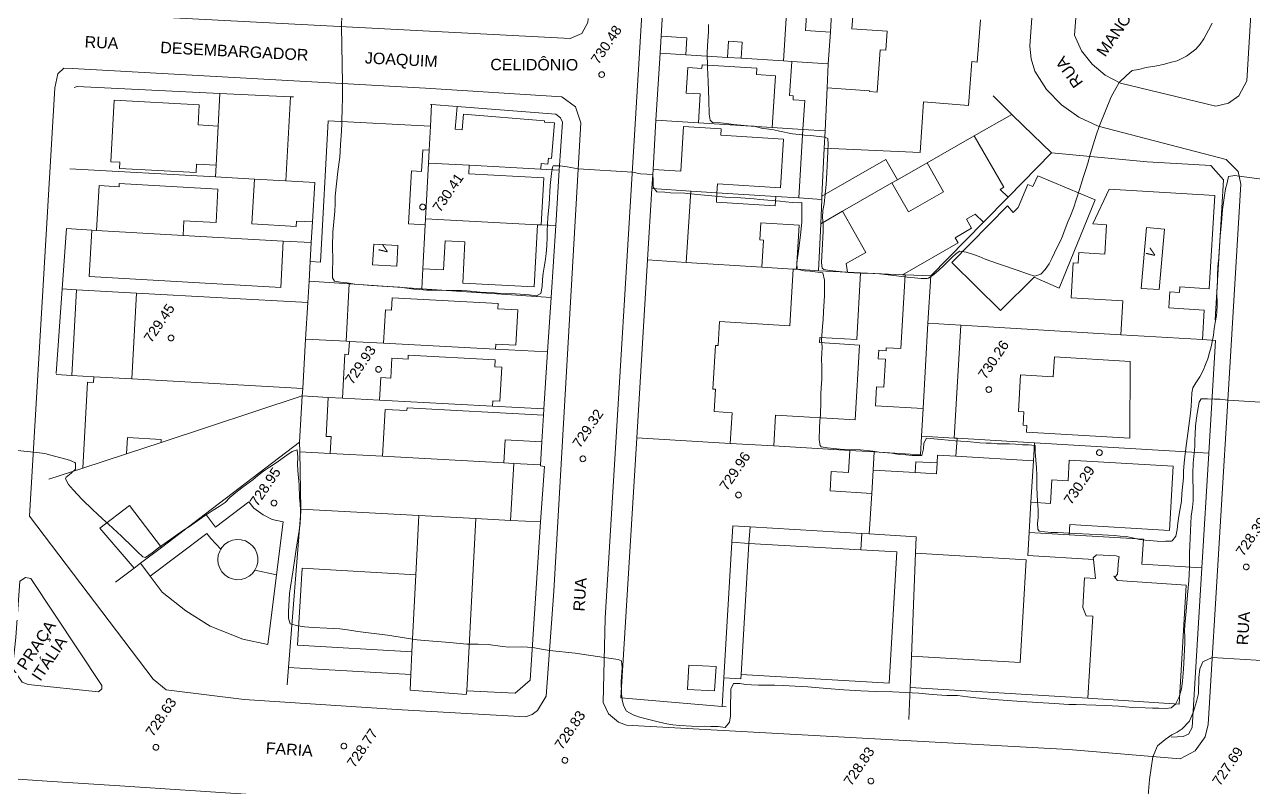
# Model space of a CAD drawing. Header units: metres. Extents: x 325024 to 7190115, y 7391967 to 10157759.
# Drawn here: x 326692.8 to 326907.7, y 7392757.2 to 7392890.6 of the extents above; entities that cross this region are included whole.
import ezdxf
from ezdxf.enums import TextEntityAlignment as Align

# ---------------------------------------------------------------- set-up
doc = ezdxf.new("R2010")
doc.units = ezdxf.units.M
doc.layers.get('0').update_dxf_attribs({"lineweight": 18})
for name, color, linetype, lineweight in [('100_SIST_VIARIO_MEIO_FIO', 1, 'Continuous', 18), ('106_PRACAS_PARQUES_TOP', 7, 'Continuous', 18), ('108_SEP_FIS_CANT_CENT_ILHA', 7, 'Continuous', 18), ('144_P_DUPLA_ASF_TOP', 7, 'Continuous', 18), ('160_P_SIMP_ASF_TOP', 7, 'Continuous', 18), ('206_MURO_E_MURO_ARRIMO', 7, 'Continuous', 18), ('214_PROJ_BEIRAL_EDIF', 10, 'Continuous', 18), ('600_CURVA_MESTRA', 14, 'Continuous', 18), ('604_CURVA_INTERM', 7, 'Continuous', 18), ('606_PTO_COTADO', 7, 'Continuous', 18), ('608_PTO_COTADO_INTERVIA', 1, 'Continuous', 18)]:
    doc.layers.add(name, color=color, linetype=linetype, lineweight=lineweight)
doc.styles.add('Style-Arial', font='arial.ttf', dxfattribs={"height": 1.75})

# ---------------------------------------------------------------- blocks, each defined once
blk = doc.blocks.new('SP09')
at = {"color": 0, "linetype": 'Continuous'}
blk.add_lwpolyline([(-0.03, -0.51), (-0.14, -0.49), (-0.24, -0.46), (-0.31, -0.42), (-0.35, -0.39), (-0.42, -0.31), (-0.47, -0.24), (-0.51, -0.15), (-0.52, -0.09), (-0.52, 0.03), (-0.51, 0.11), (-0.48, 0.2), (-0.44, 0.27), (-0.4, 0.33), (-0.32, 0.39), (-0.23, 0.44), (-0.15, 0.48), (-0.1, 0.48), (-0.03, 0.48), (0.08, 0.48), (0.19, 0.44), (0.27, 0.4), (0.35, 0.32), (0.41, 0.23), (0.46, 0.11), (0.48, 0.03), (0.48, -0.03), (0.47, -0.08), (0.44, -0.21), (0.38, -0.3), (0.31, -0.38), (0.23, -0.44), (0.1, -0.49), (0.02, -0.51)], close=True, dxfattribs=at)
blk = doc.blocks.new('SP10')
at = {"color": 0, "linetype": 'Continuous'}
blk.add_lwpolyline([(-0.03, -0.51), (-0.14, -0.49), (-0.24, -0.46), (-0.31, -0.42), (-0.35, -0.39), (-0.42, -0.31), (-0.47, -0.24), (-0.51, -0.15), (-0.52, -0.09), (-0.52, 0.03), (-0.51, 0.11), (-0.48, 0.2), (-0.44, 0.27), (-0.4, 0.33), (-0.32, 0.39), (-0.23, 0.44), (-0.15, 0.48), (-0.1, 0.48), (-0.03, 0.48), (0.08, 0.48), (0.19, 0.44), (0.27, 0.4), (0.35, 0.32), (0.41, 0.23), (0.46, 0.11), (0.48, 0.03), (0.48, -0.03), (0.47, -0.08), (0.44, -0.21), (0.38, -0.3), (0.31, -0.38), (0.23, -0.44), (0.1, -0.49), (0.02, -0.51)], close=True, dxfattribs=at)

msp = doc.modelspace()

# ---------------------------------------------------------------- linework, layer by layer
at = {"layer": '100_SIST_VIARIO_MEIO_FIO', "flags": 128}
for points in [[(326791.372, 7392891.674), (326791.315, 7392890.949), (326790.249, 7392889.064), (326788.237, 7392888.169), (326704.25, 7392892.519), (326702.093, 7392893.095), (326699.941, 7392895.127), (326699.242, 7392897.248), (326702.383, 7392946.527), (326708.719, 7393045.359), (326710.382, 7393047.814), (326712.32, 7393048.928), (326714.535, 7393049.226), (326760.22, 7393046.21)], [(326871.567, 7392928.905), (326868.605, 7392886.845), (326868.824, 7392884.61), (326869.486, 7392882.464), (326871.511, 7392879.269), (326874.106, 7392876.571), (326877.158, 7392874.402), (326880.558, 7392872.839), (326883.451, 7392872.062), (326902.946, 7392866.988), (326905.017, 7392864.886), (326905.514, 7392862.713), (326903.606, 7392831.634), (326899.776, 7392768.237), (326899.247, 7392766.061), (326897.504, 7392763.65), (326894.895, 7392762.219), (326875.33, 7392763.858), (326798.042, 7392768.13), (326796.641, 7392768.652), (326794.939, 7392770.099), (326793.97, 7392772.111), (326794.358, 7392786.825), (326800.591, 7392889.488), (326808.232, 7393014.437)], [(326895.718, 7392956.543), (326891.029, 7392956.707), (326888.835, 7392956.231), (326886.773, 7392955.338), (326884.368, 7392953.561), (326882.502, 7392951.228), (326881.303, 7392948.496), (326880.87, 7392945.981), (326879.094, 7392923.896), (326876.415, 7392888.753), (326877.65, 7392886.027), (326879.464, 7392883.646), (326881.764, 7392881.73), (326884.435, 7392880.377), (326901.143, 7392876.318), (326903.313, 7392876.835), (326905.123, 7392878.146), (326906.51, 7392880.766), (326908.646, 7392915.547), (326910.215, 7392946.949)]]:
    msp.add_lwpolyline(points, dxfattribs=at)
for points in [[(326762.908, 7392879.497), (326786.752, 7392877.97), (326789.135, 7392876.226), (326790.087, 7392873.43), (326785.345, 7392791.556), (326783.994, 7392773.2), (326782.47, 7392770.667), (326781.563, 7392769.974), (326780.386, 7392769.596), (326758.857, 7392770.796), (326731.2, 7392772.595), (326717.583, 7392774.308), (326715.28, 7392776.182), (326693.682, 7392804.669), (326698.077, 7392879.519), (326698.626, 7392881.964), (326699.699, 7392882.957), (326701.161, 7392882.911)], [(326691.257, 7392783.431), (326691.958, 7392793.288), (326692.996, 7392793.963), (326693.895, 7392793.754), (326706.337, 7392775.041), (326706.312, 7392774.5), (326705.75, 7392773.928), (326693.431, 7392775.226), (326692.374, 7392775.653), (326690.876, 7392777.873), (326690.764, 7392778.6)]]:
    msp.add_lwpolyline(points, close=True, dxfattribs=at)
at = {"layer": '108_SEP_FIS_CANT_CENT_ILHA', "flags": 128}
msp.add_lwpolyline([(326687.937, 7392750.968), (326721.965, 7392748.879), (326748.588, 7392747.09), (326761.899, 7392746.158), (326767.814, 7392745.738), (326771.511, 7392745.472), (326774.408, 7392745.916), (326776.259, 7392747.631), (326777.592, 7392750.181), (326778.296, 7392752.1), (326778.239, 7392752.991), (326732.379, 7392755.997), (326709.45, 7392757.506), (326697.617, 7392758.306), (326692.44, 7392758.657), (326689.482, 7392758.857), (326688.014, 7392758.818), (326686.485, 7392757.337), (326685.597, 7392754.511), (326685.153, 7392753.098), (326685.581, 7392751.751), (326687.574, 7392751.013)], close=True, dxfattribs=at)
at = {"layer": '206_MURO_E_MURO_ARRIMO'}
for p, q in [((326803.921, 7392885.599), (326804.099, 7392888.543)), ((326803.214, 7392873.866), (326803.921, 7392885.599)), ((326701.986, 7392879.773), (326701.483, 7392879.585)), ((326726.965, 7392878.573), (326701.986, 7392879.773)), ((326739.815, 7392877.956), (326739.286, 7392877.981)), ((326862.163, 7392878.117), (326865.43, 7392874.902)), ((326763.973, 7392876.601), (326763.807, 7392876.613)), ((326785.732, 7392874.956), (326768.433, 7392876.264)), ((326786.517, 7392874.286), (326785.732, 7392874.956)), ((326786.309, 7392865.153), (326786.846, 7392873.533)), ((326786.846, 7392873.533), (326786.517, 7392874.286)), ((326802.696, 7392865.267), (326803.214, 7392873.866)), ((326865.43, 7392874.902), (326867.414, 7392872.948)), ((326867.414, 7392872.948), (326872.396, 7392868.163)), ((326872.396, 7392868.163), (326889.109, 7392866.629)), ((326785.686, 7392855.445), (326786.309, 7392865.153)), ((326889.109, 7392866.629), (326900.244, 7392865.958)), ((326900.244, 7392865.958), (326902.449, 7392863.466)), ((326902.449, 7392863.466), (326900.973, 7392838.983)), ((326801.743, 7392849.45), (326802.494, 7392861.921)), ((326700.111, 7392854.942), (326699.37, 7392844.396)), ((326784.881, 7392842.878), (326785.686, 7392855.445)), ((326799.869, 7392818.357), (326801.743, 7392849.45)), ((326699.37, 7392844.396), (326698.331, 7392829.598)), ((326784.271, 7392833.364), (326784.881, 7392842.878)), ((326901.083, 7392835.394), (326899.876, 7392815.652)), ((326783.633, 7392823.41), (326784.271, 7392833.364)), ((326783.564, 7392822.333), (326783.633, 7392823.41)), ((326783.007, 7392813.645), (326783.266, 7392817.683)), ((326797.076, 7392772.901), (326799.869, 7392818.357)), ((326899.876, 7392815.652), (326898.654, 7392795.65)), ((326898.654, 7392795.65), (326896.949, 7392767.748)), ((326814.784, 7392771.378), (326797.076, 7392772.901)), ((326815.463, 7392771.32), (326814.784, 7392771.378)), ((326895.378, 7392766.169), (326893.325, 7392766.044)), ((326896.345, 7392766.526), (326895.378, 7392766.169)), ((326896.949, 7392767.748), (326896.345, 7392766.526))]:
    msp.add_line(p, q, dxfattribs=at)
at = {"layer": '206_MURO_E_MURO_ARRIMO', "flags": 128}
for points in [[(326833.706, 7392889.266), (326833.34, 7392883.744)], [(326803.921, 7392885.599), (326808.443, 7392885.314)], [(326815.724, 7392884.855), (326818.13, 7392884.703)], [(326825.538, 7392884.236), (326826.944, 7392884.147)], [(326810.637, 7392873.398), (326803.214, 7392873.866)], [(326858.88, 7392871.153), (326865.43, 7392874.902)], [(326828.915, 7392872.245), (326823.53, 7392872.585)], [(326872.396, 7392868.163), (326864.79, 7392860.427)], [(326726.183, 7392863.976), (326700.693, 7392865.405)], [(326783.077, 7392865.326), (326786.309, 7392865.153)], [(326845.437, 7392863.457), (326850.627, 7392866.428)], [(326813.885, 7392861.202), (326824.158, 7392860.554)], [(326700.111, 7392854.942), (326704.553, 7392854.63)], [(326742.946, 7392852.477), (326743.161, 7392856.096)], [(326785.686, 7392855.445), (326783.168, 7392855.58)], [(326860.505, 7392856.069), (326851.255, 7392846.66)], [(326738.044, 7392852.752), (326742.946, 7392852.477)], [(326742.946, 7392852.477), (326742.75, 7392849.156)], [(326808.502, 7392849.024), (326801.743, 7392849.45)], [(326827.184, 7392847.848), (326821.731, 7392848.191)], [(326846.309, 7392846.852), (326846.8, 7392846.833)], [(326701.882, 7392844.255), (326699.37, 7392844.396)], [(326742.325, 7392841.987), (326712.383, 7392843.666)], [(326784.881, 7392842.878), (326762.248, 7392844.4)], [(326856.51, 7392838.046), (326884.479, 7392836.382)], [(326755.59, 7392834.901), (326749.595, 7392835.222)], [(326898.776, 7392835.532), (326901.083, 7392835.394)], [(326784.271, 7392833.364), (326775.149, 7392833.852)], [(326698.318, 7392829.415), (326701.041, 7392829.262)], [(326754.875, 7392824.951), (326748.397, 7392825.298)], [(326783.633, 7392823.41), (326774.653, 7392823.891)], [(326724.446, 7392805.072), (326740.878, 7392817.583)], [(326799.869, 7392818.357), (326816.214, 7392817.385)], [(326849.65, 7392818.639), (326849.457, 7392815.408), (326841.365, 7392815.889)], [(326855.86, 7392818.27), (326855.335, 7392818.301)], [(326710.634, 7392815.546), (326716.666, 7392817.515)], [(326741.104, 7392805.9), (326740.911, 7392815.902)], [(326746.27, 7392815.614), (326755.415, 7392815.124)], [(326823.813, 7392816.933), (326837.112, 7392816.142)], [(326869.397, 7392817.465), (326899.876, 7392815.652)], [(326776.611, 7392813.988), (326778.361, 7392813.894)], [(326697.038, 7392811.109), (326702.992, 7392813.052)], [(326819.658, 7392802.799), (326816.663, 7392802.977), (326816.492, 7392800.09)], [(326840.513, 7392801.558), (326839.207, 7392801.636)], [(326898.654, 7392795.65), (326888.18, 7392796.274), (326888.44, 7392800.645), (326875.459, 7392801.417)], [(326708.728, 7392793.103), (326711.993, 7392795.589)], [(326738.966, 7392778.235), (326738.725, 7392775.178)], [(326815.083, 7392776.418), (326814.784, 7392771.378)], [(326847.669, 7392774.698), (326847.453, 7392769.101)]]:
    msp.add_lwpolyline(points, dxfattribs=at)
at = {"layer": '214_PROJ_BEIRAL_EDIF', "flags": 128}
for points in [[(326815.724, 7392884.855), (326808.443, 7392885.314), (326808.628, 7392888.258), (326804.099, 7392888.543), (326804.522, 7392895.578), (326808.183, 7392895.335), (326812.764, 7392895.032), (326812.665, 7392893.456), (326826.067, 7392892.61), (326825.538, 7392884.236), (326818.13, 7392884.703), (326818.309, 7392887.541), (326815.904, 7392887.693)], [(326829.666, 7392893.912), (326833.994, 7392893.626), (326833.706, 7392889.266), (326829.377, 7392889.553)], [(326810.637, 7392873.398), (326823.53, 7392872.585), (326824.102, 7392881.659), (326820.769, 7392881.87), (326820.838, 7392882.97), (326811.283, 7392883.572), (326811.241, 7392882.909), (326808.781, 7392883.064), (326808.501, 7392878.626), (326810.957, 7392878.471)], [(326826.944, 7392884.147), (326833.34, 7392883.744), (326833.141, 7392879.548), (326832.782, 7392872.001), (326828.915, 7392872.245), (326829.231, 7392877.303), (326827.184, 7392877.432), (326827.23, 7392878.162), (326826.569, 7392878.203)], [(326726.183, 7392863.976), (326726.291, 7392865.999), (326726.659, 7392872.852), (326726.965, 7392878.573), (326739.286, 7392877.981), (326738.498, 7392863.286), (326733.009, 7392863.593)], [(326726.659, 7392872.852), (326726.291, 7392865.999), (326722.896, 7392866.181), (326722.817, 7392864.715), (326709.43, 7392865.433), (326709.489, 7392866.534), (326707.88, 7392866.621), (326708.455, 7392877.366), (326723.325, 7392876.57), (326723.136, 7392873.041)], [(326763.547, 7392868.642), (326763.77, 7392872.816), (326763.973, 7392876.601), (326768.433, 7392876.264), (326768.105, 7392872.294), (326769.344, 7392872.192), (326769.571, 7392874.942), (326783.718, 7392873.775), (326783.7, 7392873.563), (326785.481, 7392873.416), (326784.966, 7392867.174), (326784.411, 7392867.22), (326784.328, 7392866.209), (326783.158, 7392866.305), (326783.077, 7392865.326), (326770.568, 7392865.997), (326763.425, 7392866.38)], [(326762.248, 7392844.4), (326749.568, 7392845.253), (326742.546, 7392845.725), (326742.75, 7392849.156), (326744.562, 7392849.059), (326745.887, 7392873.775), (326763.77, 7392872.816), (326763.547, 7392868.642), (326762.431, 7392868.702), (326762.23, 7392864.941), (326760.46, 7392865.036), (326759.962, 7392855.759), (326762.848, 7392855.604), (326762.436, 7392847.924)], [(326813.885, 7392861.202), (326809.289, 7392861.492), (326802.494, 7392861.921), (326802.696, 7392865.267), (326807.534, 7392864.962), (326808.026, 7392872.772), (326814.615, 7392872.356), (326814.547, 7392871.282), (326825.535, 7392870.589), (326824.996, 7392862.047), (326813.982, 7392862.742)], [(326828.168, 7392860.301), (326832.216, 7392860.046), (326832.243, 7392860.618), (326832.64, 7392868.997), (326832.782, 7392872.001), (326828.915, 7392872.245)], [(326844.47, 7392862.904), (326835.815, 7392857.949), (326839.919, 7392850.779), (326836.485, 7392848.813), (326836.677, 7392847.322), (326839.008, 7392847.208), (326846.309, 7392846.852), (326856.034, 7392852.419), (326855.513, 7392853.329), (326858.392, 7392854.978), (326857.488, 7392856.557), (326859.029, 7392857.439), (326860.505, 7392856.069), (326864.79, 7392860.427), (326863.379, 7392861.771), (326864.035, 7392862.147), (326858.88, 7392871.153), (326850.627, 7392866.428), (326853.514, 7392861.385), (326847.357, 7392857.86)], [(326835.815, 7392857.949), (326844.47, 7392862.904), (326845.437, 7392863.457), (326843.405, 7392867.007), (326832.243, 7392860.618), (326832.216, 7392860.046), (326832.014, 7392855.774)], [(326782.501, 7392855.616), (326783.168, 7392855.58), (326783.607, 7392863.776), (326770.487, 7392864.479), (326770.568, 7392865.997), (326763.425, 7392866.38), (326762.905, 7392856.666)], [(326720.536, 7392853.734), (326705.398, 7392854.582), (326705.838, 7392862.438), (326709.336, 7392862.242), (326709.367, 7392862.791), (326726.608, 7392861.825), (326726.28, 7392855.971), (326720.679, 7392856.285)], [(326743.161, 7392856.096), (326743.57, 7392863.001), (326738.498, 7392863.286), (326733.009, 7392863.593), (326732.568, 7392855.738), (326740.313, 7392855.304), (326740.366, 7392856.253)], [(326854.936, 7392849.019), (326864.7, 7392858.914), (326865.651, 7392857.748), (326866.562, 7392858.597), (326868.237, 7392862.634), (326869.129, 7392862.288), (326869.975, 7392864.141), (326879.996, 7392859.954), (326873.736, 7392844.523), (326869.331, 7392846.454), (326863.45, 7392840.609)], [(326827.779, 7392847.811), (326828.265, 7392855.512), (326821.548, 7392855.936), (326821.361, 7392852.979), (326822.031, 7392852.936), (326821.731, 7392848.191), (326808.502, 7392849.024), (326809.289, 7392861.492), (326813.885, 7392861.202), (326813.781, 7392859.55), (326824.054, 7392858.902), (326824.158, 7392860.554), (326828.168, 7392860.301), (326832.216, 7392860.046), (326832.014, 7392855.774), (326831.626, 7392847.568)], [(326898.776, 7392835.532), (326884.479, 7392836.382), (326884.833, 7392842.32), (326875.805, 7392842.857), (326876.166, 7392848.925), (326877.055, 7392848.872), (326877.166, 7392850.743), (326881.697, 7392850.473), (326882.002, 7392855.603), (326879.595, 7392855.746), (326882.443, 7392861.826), (326900.938, 7392860.726), (326899.968, 7392844.417), (326894.831, 7392844.723), (326894.774, 7392843.757), (326893.09, 7392843.857), (326892.924, 7392841.068), (326899.084, 7392840.701)], [(326782.501, 7392855.616), (326762.905, 7392856.666), (326762.848, 7392855.604), (326762.436, 7392847.924), (326766.071, 7392847.729), (326766.343, 7392852.812), (326769.8, 7392852.626), (326769.413, 7392845.408), (326781.917, 7392844.738)], [(326704.553, 7392854.63), (326705.398, 7392854.582), (326720.536, 7392853.734), (326738.044, 7392852.752), (326737.59, 7392844.661), (326704.1, 7392846.539)], [(326888.997, 7392855.127), (326892.113, 7392854.859), (326891.19, 7392844.265), (326888.051, 7392844.459)], [(326753.866, 7392852.226), (326753.672, 7392848.605), (326757.882, 7392848.38), (326758.076, 7392852.001)], [(326827.184, 7392847.848), (326827.779, 7392847.811), (326831.626, 7392847.568), (326836.677, 7392847.322), (326839.008, 7392847.208), (326838.314, 7392835.54), (326831.87, 7392835.923), (326831.815, 7392835), (326838.826, 7392834.583), (326838.047, 7392821.476), (326824.132, 7392822.303), (326823.813, 7392816.933), (326816.214, 7392817.385), (326816.533, 7392822.744), (326813.388, 7392822.931), (326813.62, 7392826.835), (326813.177, 7392826.861), (326813.632, 7392834.511), (326814.09, 7392834.484), (326814.339, 7392838.677), (326826.595, 7392837.948)], [(326741.948, 7392835.632), (326749.032, 7392835.252), (326749.568, 7392845.253), (326742.546, 7392845.725), (326742.325, 7392841.987)], [(326846.8, 7392846.833), (326846.033, 7392833.944), (326843.469, 7392834.096), (326843.439, 7392833.584), (326842.164, 7392833.659), (326842.076, 7392832.174), (326843.343, 7392832.098), (326843.052, 7392827.22), (326841.777, 7392827.296), (326841.578, 7392823.959), (326849.926, 7392823.462), (326850.781, 7392838.387), (326851.255, 7392846.66)], [(326704.915, 7392829.045), (326711.542, 7392828.673), (326712.383, 7392843.666), (326701.882, 7392844.255), (326701.041, 7392829.262)], [(326755.59, 7392834.901), (326775.149, 7392833.852), (326775.197, 7392834.744), (326778.724, 7392834.555), (326779.056, 7392840.733), (326775.562, 7392840.92), (326775.611, 7392841.824), (326757.106, 7392842.816), (326756.991, 7392840.667), (326755.903, 7392840.726)], [(326849.65, 7392818.639), (326855.335, 7392818.301), (326856.51, 7392838.046), (326850.781, 7392838.387), (326849.926, 7392823.462)], [(326749.032, 7392835.252), (326749.595, 7392835.222), (326749.473, 7392832.948), (326748.809, 7392832.984), (326748.397, 7392825.298), (326745.91, 7392825.432), (326741.358, 7392825.676), (326741.436, 7392826.997), (326741.948, 7392835.632)], [(326754.875, 7392824.951), (326774.653, 7392823.891), (326774.704, 7392824.845), (326775.938, 7392824.779), (326776.255, 7392830.705), (326775.024, 7392830.771), (326775.091, 7392832.01), (326759.902, 7392832.824), (326759.865, 7392832.127), (326757.035, 7392832.279), (326756.849, 7392828.809), (326755.087, 7392828.903)], [(326866.985, 7392829.38), (326872.674, 7392829.042), (326872.88, 7392832.502), (326886.144, 7392831.713), (326886.057, 7392818.288), (326868.002, 7392819.362), (326868.07, 7392820.507), (326867.397, 7392820.547), (326867.539, 7392822.928), (326866.604, 7392822.983)], [(326716.666, 7392817.515), (326716.697, 7392818.065), (326710.794, 7392818.396), (326710.634, 7392815.546), (326702.992, 7392813.052), (326703.834, 7392828.073), (326704.858, 7392828.015), (326704.915, 7392829.045), (326711.542, 7392828.673), (326741.436, 7392826.997), (326741.358, 7392825.676)], [(326745.91, 7392825.432), (326741.358, 7392825.676), (326740.878, 7392817.583), (326740.911, 7392815.902), (326746.27, 7392815.614), (326746.429, 7392818.567), (326745.545, 7392818.615)], [(326776.611, 7392813.988), (326755.415, 7392815.124), (326755.854, 7392823.314), (326759.657, 7392823.11), (326759.684, 7392823.613), (326783.564, 7392822.333), (326783.266, 7392817.683), (326776.827, 7392818.029)], [(326869.397, 7392817.465), (326855.86, 7392818.27), (326855.673, 7392815.123), (326869.21, 7392814.318)], [(326837.112, 7392816.142), (326841.365, 7392815.889), (326841.177, 7392812.728), (326840.933, 7392808.629), (326833.648, 7392809.062), (326833.852, 7392812.499), (326836.885, 7392812.319)], [(326783.007, 7392813.645), (326782.996, 7392813.463), (326783.693, 7392813.341), (326783.047, 7392803.652), (326777.78, 7392803.934), (326778.361, 7392813.894)], [(326852.357, 7392813.959), (326852.245, 7392812.069), (326848.541, 7392812.29), (326841.177, 7392812.728), (326840.933, 7392808.629), (326840.513, 7392801.558), (326848.687, 7392801.072), (326848.576, 7392798.199), (326867.94, 7392797.047), (326866.871, 7392779.077), (326847.882, 7392780.207), (326847.669, 7392774.698), (326878.728, 7392772.851), (326879.602, 7392787.187), (326878.434, 7392787.243), (326877.861, 7392788.709), (326878.166, 7392793.877), (326880.077, 7392793.739), (326879.7, 7392797.109), (326868.227, 7392797.791), (326868.468, 7392801.833), (326868.781, 7392807.101), (326869.21, 7392814.318), (326855.673, 7392815.123), (326852.438, 7392815.316)], [(326852.357, 7392813.959), (326848.653, 7392814.179), (326848.541, 7392812.29), (326852.245, 7392812.069)], [(326875.459, 7392801.417), (326868.468, 7392801.833), (326868.781, 7392807.101), (326872.184, 7392806.898), (326872.43, 7392811.025), (326875.265, 7392810.857), (326875.48, 7392814.465), (326893.678, 7392813.382), (326893.012, 7392802.183), (326875.567, 7392803.221)], [(326727.148, 7392798.905), (326725.37, 7392800.766), (326724.651, 7392801.612), (326714.766, 7392794.187), (326713.087, 7392796.422), (326716.729, 7392799.195), (326724.446, 7392805.072), (326726.211, 7392802.754), (326732.03, 7392807.185), (326732.871, 7392806.08), (326734.531, 7392804.888), (326736.098, 7392804.062), (326738.046, 7392803.685), (326736.859, 7392794.391), (326733.095, 7392795.217), (326733.44, 7392795.939), (326733.603, 7392796.681), (326733.604, 7392797.44), (326733.441, 7392798.182), (326733.122, 7392798.871), (326732.663, 7392799.475), (326732.085, 7392799.967), (326731.414, 7392800.323), (326730.683, 7392800.527), (326729.925, 7392800.568), (326729.176, 7392800.446), (326728.47, 7392800.165), (326727.842, 7392799.74), (326727.319, 7392799.189)], [(326711.993, 7392795.589), (326713.087, 7392796.422), (326716.729, 7392799.195), (326711.159, 7392806.511), (326705.982, 7392802.569)], [(326761.206, 7392794.395), (326741.339, 7392795.555), (326740.554, 7392782.109), (326760.54, 7392780.942), (326760.345, 7392776.987), (326738.966, 7392778.235), (326741.111, 7392805.491), (326741.104, 7392805.9), (326761.721, 7392804.795)], [(326761.206, 7392794.395), (326760.54, 7392780.942), (326760.345, 7392776.987), (326760.208, 7392774.223), (326770.012, 7392773.491), (326770.127, 7392774.117), (326771.688, 7392804.261), (326761.721, 7392804.795)], [(326777.78, 7392803.934), (326783.047, 7392803.652), (326781.203, 7392775.985), (326778.615, 7392773.725), (326770.127, 7392774.117), (326771.688, 7392804.261)], [(326819.658, 7392802.799), (326819.479, 7392799.912), (326839.036, 7392798.776), (326839.207, 7392801.636)], [(326727.148, 7392798.905), (326725.37, 7392800.766), (326724.651, 7392801.612), (326714.766, 7392794.187), (326716.892, 7392791.395), (326721.015, 7392788.106), (326725.285, 7392785.44), (326730.946, 7392783.158), (326735.349, 7392782.218), (326736.859, 7392794.391), (326733.095, 7392795.217), (326732.661, 7392794.646), (326732.082, 7392794.155), (326731.411, 7392793.8), (326730.679, 7392793.597), (326729.921, 7392793.557), (326729.172, 7392793.68), (326728.467, 7392793.961), (326727.839, 7392794.388), (326727.317, 7392794.939), (326726.926, 7392795.59), (326726.684, 7392796.31), (326726.602, 7392797.064), (326726.685, 7392797.819), (326726.927, 7392798.538)], [(326727.148, 7392798.905), (326727.319, 7392799.189), (326727.842, 7392799.74), (326728.47, 7392800.165), (326729.176, 7392800.446), (326729.925, 7392800.568), (326730.683, 7392800.527), (326731.414, 7392800.323), (326732.085, 7392799.967), (326732.663, 7392799.475), (326733.122, 7392798.871), (326733.441, 7392798.182), (326733.604, 7392797.44), (326733.603, 7392796.681), (326733.44, 7392795.939), (326733.095, 7392795.217), (326732.661, 7392794.646), (326732.082, 7392794.155), (326731.411, 7392793.8), (326730.679, 7392793.597), (326729.921, 7392793.557), (326729.172, 7392793.68), (326728.467, 7392793.961), (326727.839, 7392794.388), (326727.317, 7392794.939), (326726.926, 7392795.59), (326726.684, 7392796.31), (326726.602, 7392797.064), (326726.685, 7392797.819), (326726.927, 7392798.538)], [(326815.083, 7392776.418), (326818.07, 7392776.24), (326818.115, 7392776.983), (326819.479, 7392799.912), (326816.492, 7392800.09)], [(326818.115, 7392776.983), (326819.479, 7392799.912), (326839.036, 7392798.776), (326845.336, 7392798.401), (326843.97, 7392775.445)], [(326847.882, 7392780.207), (326848.576, 7392798.199), (326867.94, 7392797.047), (326866.871, 7392779.077)], [(326879.7, 7392797.109), (326879.668, 7392797.39), (326880.265, 7392797.912), (326883.671, 7392797.742), (326884.213, 7392797.568), (326884.083, 7392796.931), (326883.939, 7392794.506), (326883.504, 7392794.061), (326883.285, 7392794.199), (326883.934, 7392793.391), (326895.912, 7392792.58), (326894.688, 7392771.773), (326878.728, 7392772.851), (326879.602, 7392787.187), (326878.434, 7392787.243), (326877.861, 7392788.709), (326878.166, 7392793.877), (326880.077, 7392793.739)], [(326760.54, 7392780.942), (326761.206, 7392794.395), (326741.339, 7392795.555), (326740.554, 7392782.109)], [(326808.967, 7392778.638), (326808.714, 7392774.387), (326813.474, 7392774.103), (326813.726, 7392778.355)]]:
    msp.add_lwpolyline(points, close=True, dxfattribs=at)
msp.add_lwpolyline([(326837.904, 7392895.808), (326837.492, 7392889.848), (326843.625, 7392889.423), (326843.397, 7392886.131), (326842.405, 7392886.2), (326841.892, 7392878.794), (326840.569, 7392878.886), (326840.579, 7392879.033), (326833.141, 7392879.548), (326832.782, 7392872.001), (326832.64, 7392868.997), (326849.411, 7392868.22), (326850.023, 7392877.07), (326857.864, 7392876.439), (326858.455, 7392884.113), (326859.409, 7392884.04), (326859.977, 7392891.41)], dxfattribs=at)
at = {"layer": '600_CURVA_MESTRA', "elevation": 730}
msp.add_lwpolyline([(326915.329, 7392862.784), (326905.194, 7392864.11), (326904.431, 7392864.189), (326903.358, 7392864.064), (326903.109, 7392862.95), (326902.813, 7392861.895), (326902.627, 7392860.735), (326902.282, 7392858.284), (326902.117, 7392855.966), (326901.89, 7392853.68), (326901.562, 7392849.082), (326901.542, 7392849.019), (326901.432, 7392846.965), (326901.415, 7392845.728), (326901.366, 7392844.599), (326901.317, 7392843.958), (326901.349, 7392841.562), (326901.302, 7392840.305), (326901.244, 7392839.727), (326901.002, 7392838.536), (326900.838, 7392837.459), (326900.684, 7392836.296), (326900.325, 7392834.282), (326900.009, 7392833.256), (326899.718, 7392832.186), (326899.302, 7392831.196), (326898.88, 7392830.113), (326898.316, 7392829.003), (326897.591, 7392827.952), (326897.064, 7392827.091), (326896.94, 7392826.221), (326896.849, 7392824.924), (326896.816, 7392823.886), (326896.698, 7392822.649), (326896.216, 7392819.126), (326895.892, 7392816.495), (326895.688, 7392815.007), (326895.584, 7392813.986), (326895.467, 7392812.534), (326895.447, 7392811.348), (326895.197, 7392808.651), (326895.095, 7392807.3), (326894.889, 7392805.977), (326894.631, 7392804.656), (326894.465, 7392803.436), (326894.332, 7392802.304), (326894.1, 7392801.153), (326893.485, 7392800.342), (326893.367, 7392800.301), (326892.295, 7392800.3), (326891.89, 7392800.225), (326890.883, 7392800.296), (326888.76, 7392800.483), (326887.741, 7392800.588), (326886.543, 7392800.862), (326885.431, 7392801.092), (326884.392, 7392801.174), (326883.366, 7392801.296), (326881.274, 7392801.376), (326878.996, 7392801.516), (326876.648, 7392801.605), (326873.403, 7392801.785), (326872.298, 7392801.817), (326871.234, 7392801.907), (326870.227, 7392802.046), (326869.987, 7392802.37), (326869.929, 7392803.407), (326870.066, 7392804.404), (326870.018, 7392805.823), (326869.915, 7392807.248), (326869.821, 7392809.647), (326869.805, 7392811.769), (326869.77, 7392813.191), (326869.494, 7392815.791), (326869.496, 7392817.04), (326868.341, 7392817.111), (326867.311, 7392817.15), (326866.098, 7392817.236), (326865.053, 7392817.281), (326864.014, 7392817.296), (326862.902, 7392817.335), (326861.807, 7392817.424), (326860.947, 7392817.408), (326859.856, 7392817.466), (326857.674, 7392817.688), (326856.534, 7392817.774), (326855.51, 7392817.825), (326853.064, 7392818.036), (326851.788, 7392818.165), (326850.537, 7392818.318), (326850.054, 7392817.44), (326849.986, 7392816.439), (326849.695, 7392815.286), (326849.051, 7392815.275), (326848.03, 7392815.287), (326846.935, 7392815.355), (326845.766, 7392815.453), (326844.462, 7392815.648), (326842.225, 7392815.856), (326841.109, 7392816.031), (326838.974, 7392816.258), (326836.613, 7392816.319), (326835.44, 7392816.384), (326834.233, 7392816.517), (326833.226, 7392816.597), (326832.12, 7392816.769), (326831.908, 7392816.987), (326831.752, 7392818.012), (326831.812, 7392820.125), (326831.878, 7392821.349), (326831.998, 7392822.389), (326832.071, 7392824.625), (326832.063, 7392826.016), (326832.119, 7392827.082), (326832.233, 7392828.637), (326832.224, 7392829.763), (326832.189, 7392830.886), (326832.174, 7392832.043), (326832.24, 7392833.138), (326832.28, 7392834.186), (326832.163, 7392835.4), (326832.36, 7392837.794), (326832.45, 7392839.052), (326832.498, 7392840.383), (326832.666, 7392843.236), (326832.676, 7392845.892), (326832.398, 7392847.204), (326830.198, 7392847.469), (326829.148, 7392847.558), (326827.924, 7392847.868), (326827.866, 7392848.864), (326827.932, 7392849.427), (326828.103, 7392850.56), (326828.477, 7392853.808), (326828.593, 7392854.879), (326828.706, 7392856.135), (326828.738, 7392857.266), (326828.731, 7392859.478), (326828.109, 7392859.461), (326827.058, 7392859.469), (326825.922, 7392859.632), (326824.914, 7392859.746), (326821.389, 7392860.001), (326820.391, 7392860.119), (326818.013, 7392860.331), (326815.366, 7392860.443), (326812.963, 7392860.665), (326811.673, 7392860.753), (326810.428, 7392860.868), (326808.241, 7392861.132), (326805.783, 7392861.207), (326804.761, 7392861.293), (326803.343, 7392861.349), (326802.737, 7392862.156), (326802.746, 7392863.307), (326802.655, 7392864.395), (326801.62, 7392864.437), (326800.485, 7392864.52), (326799.092, 7392864.789), (326789.619, 7392865.351), (326787.682, 7392865.714), (326786.472, 7392865.907), (326785.212, 7392865.907), (326785.111, 7392865.65), (326784.965, 7392864.559), (326784.715, 7392862.446), (326784.529, 7392859.191), (326784.3, 7392856.913), (326784.23, 7392855.666), (326784.19, 7392854.608), (326784.212, 7392853.441), (326784.129, 7392851.911), (326784.01, 7392850.597), (326783.835, 7392849.165), (326783.663, 7392848.165), (326783.509, 7392847.135), (326783.396, 7392846.006), (326783.311, 7392844.83), (326783.089, 7392843.575), (326782.296, 7392843.188), (326781.038, 7392843.359), (326778.672, 7392843.503), (326776.02, 7392843.596), (326774.954, 7392843.688), (326772.49, 7392843.832), (326770.218, 7392844.055), (326769.199, 7392844.112), (326768.03, 7392844.126), (326766.614, 7392844.103), (326764.254, 7392844.142), (326763.067, 7392844.153), (326761.92, 7392844.296), (326760.867, 7392844.357), (326759.668, 7392844.496), (326758.399, 7392844.703), (326757.373, 7392844.752), (326756.222, 7392844.786), (326753.488, 7392845.001), (326752.037, 7392845.091), (326750.562, 7392845.223), (326749.207, 7392845.446), (326748.026, 7392845.591), (326746.982, 7392845.769), (326746.65, 7392846.352), (326746.649, 7392847.422), (326746.717, 7392849.55), (326746.675, 7392851.728), (326746.718, 7392854.373), (326746.803, 7392855.463), (326747.056, 7392857.979), (326747.128, 7392859.233), (326747.117, 7392860.606), (326747.338, 7392862.783), (326747.592, 7392864.908), (326747.933, 7392867.395), (326748.009, 7392868.397), (326748.07, 7392869.645), (326748.234, 7392871.963), (326748.275, 7392873.279), (326748.281, 7392874.447), (326748.335, 7392875.216), (326748.35, 7392876.263), (326748.408, 7392877.329), (326748.399, 7392878.469), (326748.388, 7392880.3), (326748.206, 7392890.243), (326748.289, 7392892.25)], dxfattribs=at)
at = {"layer": '604_CURVA_INTERM', "flags": 128}
for points, elevation in [([(326812.377, 7392890.612), (326812.407, 7392889.366), (326812.244, 7392886.896), (326812.194, 7392885.642), (326812.244, 7392883.149), (326812.302, 7392881.878), (326812.315, 7392880.705), (326812.445, 7392877.393), (326812.536, 7392874.918), (326812.69, 7392873.893), (326813.124, 7392873.492), (326814.509, 7392873.416), (326815.534, 7392873.317), (326816.796, 7392873.138), (326818.037, 7392872.999), (326819.267, 7392872.912), (326820.382, 7392872.855), (326821.647, 7392872.473), (326823.818, 7392872.171), (326824.833, 7392871.989), (326827.077, 7392871.507), (326828.275, 7392871.359), (326829.181, 7392871.276), (326830.238, 7392871.225), (326832.715, 7392870.894), (326833.289, 7392870.702), (326833.353, 7392869.676), (326833.246, 7392868.411), (326833.17, 7392865.979), (326833.111, 7392864.683), (326832.949, 7392862.626), (326832.718, 7392860.403), (326832.618, 7392859.255), (326832.42, 7392858.101), (326832.345, 7392856.892), (326832.437, 7392855.775), (326832.445, 7392854.536), (326832.388, 7392853.294), (326832.317, 7392852.294), (326832.242, 7392850.125), (326832.171, 7392849.023), (326832.274, 7392848.028), (326832.556, 7392847.785), (326833.633, 7392847.607), (326835.749, 7392847.351), (326836.824, 7392847.279), (326837.835, 7392847.189), (326839.05, 7392847.13), (326840.166, 7392847.139), (326841.205, 7392847.093), (326842.324, 7392847.005), (326844.779, 7392846.754), (326847.114, 7392846.457), (326848.405, 7392846.322), (326849.589, 7392846.219), (326850.617, 7392846.188), (326850.845, 7392846.241), (326851.784, 7392846.931), (326852.696, 7392847.656), (326853.411, 7392848.368), (326854.146, 7392849.055), (326854.935, 7392849.887), (326855.694, 7392850.577), (326856.321, 7392851.009), (326857.44, 7392850.808), (326858.584, 7392850.441), (326859.725, 7392850.028), (326860.754, 7392849.568), (326862.956, 7392848.85), (326864.006, 7392848.46), (326866.176, 7392847.746), (326868.349, 7392846.951), (326869.492, 7392846.6), (326870.523, 7392846.982), (326871.279, 7392847.764), (326871.965, 7392848.793), (326872.461, 7392849.714), (326873.371, 7392851.663), (326873.895, 7392852.676), (326874.304, 7392853.635), (326874.771, 7392854.914), (326875.211, 7392856.096), (326875.682, 7392857.171), (326876.2, 7392858.482), (326877.247, 7392861.764), (326877.974, 7392864.018), (326878.41, 7392865.274), (326878.753, 7392866.388), (326879.166, 7392867.862), (326880.192, 7392871.248), (326880.691, 7392872.803), (326882.826, 7392877.951), (326884.239, 7392880.476), (326885.469, 7392881.706), (326886.458, 7392882.54), (326887.568, 7392882.763), (326888.923, 7392883.063), (326890.822, 7392883.411), (326891.9, 7392883.63), (326893.386, 7392884.027), (326894.362, 7392884.266), (326895.969, 7392885.06), (326897.589, 7392886.307), (326898.348, 7392887.143), (326899.016, 7392888.1), (326899.86, 7392889.639), (326900.496, 7392890.868)], 731), ([(326910.096, 7392779.389), (326900.484, 7392779.967), (326898.848, 7392779.188), (326898.3, 7392777.948), (326898.159, 7392776.457), (326898.058, 7392773.691), (326897.705, 7392772.256), (326897.194, 7392770.527), (326896.481, 7392768.848), (326895.241, 7392767.486), (326894.352, 7392766.899), (326893.423, 7392766.422), (326892.283, 7392765.64), (326890.926, 7392764.544), (326890.127, 7392762.619), (326889.494, 7392758.643), (326888.871, 7392750.959)], 728)]:
    msp.add_lwpolyline(points, dxfattribs=dict(at, elevation=elevation))
at = {"layer": '604_CURVA_INTERM', "elevation": 729}
msp.add_lwpolyline([(326691.583, 7392816.155), (326694.971, 7392815.793), (326696.329, 7392815.622), (326697.417, 7392815.351), (326700.661, 7392814.436), (326701.611, 7392814.057), (326701.713, 7392813.934), (326701.71, 7392812.884), (326700.928, 7392812.167), (326700.082, 7392811.485), (326699.97, 7392811.193), (326700.507, 7392810.211), (326701.274, 7392809.269), (326702.882, 7392807.554), (326704.744, 7392805.749), (326705.489, 7392805.079), (326706.437, 7392804.171), (326707.471, 7392803.281), (326709.736, 7392801.17), (326711.756, 7392799.215), (326712.591, 7392798.35), (326713.458, 7392797.529), (326713.944, 7392797.426), (326715.104, 7392798.25), (326716.249, 7392799.125), (326717.382, 7392799.953), (326720.587, 7392802.188), (326721.625, 7392802.87), (326723.859, 7392804.445), (326725.789, 7392805.715), (326726.851, 7392806.349), (326727.897, 7392807.028), (326728.685, 7392807.905), (326729.757, 7392808.821), (326730.82, 7392809.638), (326732.74, 7392811.021), (326733.564, 7392811.702), (326734.577, 7392812.511), (326735.615, 7392813.226), (326736.805, 7392813.963), (326738.676, 7392815.337), (326739.598, 7392815.966), (326740.471, 7392816.265), (326740.595, 7392815.003), (326740.557, 7392813.727), (326740.579, 7392812.661), (326740.839, 7392810.121), (326740.904, 7392807.895), (326741.018, 7392806.805), (326741.063, 7392805.69), (326741.064, 7392804.543), (326740.984, 7392803.395), (326740.828, 7392802.172), (326740.475, 7392799.997), (326740.299, 7392798.887), (326740.143, 7392797.66), (326739.696, 7392794.864), (326739.318, 7392792.317), (326739.147, 7392791.141), (326739.025, 7392789.006), (326738.985, 7392787.984), (326738.98, 7392786.856), (326739.247, 7392785.832), (326740.575, 7392785.48), (326741.771, 7392785.304), (326743.297, 7392785.19), (326745.673, 7392785.061), (326746.885, 7392785.047), (326747.922, 7392784.955), (326749.259, 7392784.777), (326751.076, 7392784.507), (326756.264, 7392783.835), (326760.337, 7392783.216), (326761.482, 7392783.047), (326762.737, 7392782.911), (326767.18, 7392782.552), (326770.164, 7392782.308), (326772.128, 7392782.286), (326773.889, 7392782.221), (326776.388, 7392781.874), (326777.502, 7392781.784), (326779.667, 7392781.796), (326780.761, 7392781.78), (326781.977, 7392781.635), (326783.205, 7392781.394), (326784.581, 7392781.174), (326789.106, 7392780.711), (326794.176, 7392779.928), (326795.388, 7392779.78), (326796.575, 7392779.623), (326797.187, 7392779.35), (326797.278, 7392778.188), (326797.12, 7392775.693), (326797.165, 7392773.594), (326797.297, 7392772.554), (326797.52, 7392771.547), (326798.037, 7392770.596), (326799.216, 7392769.912), (326800.187, 7392769.612), (326801.512, 7392769.242), (326803.858, 7392768.679), (326805.092, 7392768.389), (326806.181, 7392768.215), (326807.37, 7392768.078), (326809.433, 7392767.944), (326810.556, 7392767.897), (326811.776, 7392767.939), (326812.792, 7392767.886), (326814.111, 7392767.883), (326815.328, 7392767.737), (326816.095, 7392768.642), (326816.244, 7392769.755), (326816.241, 7392770.876), (326816.325, 7392774.423), (326816.744, 7392775.413), (326817.867, 7392775.407), (326818.913, 7392775.258), (326819.945, 7392775.169), (326821.134, 7392775.132), (326823.941, 7392775.104), (326825.438, 7392775.046), (326828.629, 7392774.873), (326829.757, 7392774.846), (326833.112, 7392774.518), (326836.051, 7392774.314), (326839.062, 7392774.157), (326840.406, 7392774.053), (326841.757, 7392773.996), (326844.567, 7392773.955), (326848.034, 7392773.804), (326849.193, 7392773.738), (326851.525, 7392773.514), (326854.086, 7392773.325), (326855.94, 7392773.289), (326857.699, 7392773.106), (326859.15, 7392772.921), (326860.456, 7392772.777), (326863.087, 7392772.558), (326867.144, 7392772.27), (326872.864, 7392771.928), (326875.425, 7392771.739), (326876.685, 7392771.726), (326881.826, 7392771.555), (326884.156, 7392771.43), (326885.32, 7392771.342), (326886.55, 7392771.215), (326888.733, 7392771.185), (326890.017, 7392771.087), (326891.17, 7392771.092), (326892.433, 7392771.047), (326893.28, 7392771.146), (326894.09, 7392771.789), (326894.708, 7392773.096), (326895.104, 7392774.474), (326895.289, 7392775.839), (326895.442, 7392777.913), (326895.515, 7392778.973), (326895.643, 7392781.335), (326895.688, 7392782.463), (326895.695, 7392783.541), (326895.662, 7392784.547), (326895.681, 7392785.588), (326895.904, 7392788.056), (326896.14, 7392790.907), (326896.38, 7392793.378), (326896.472, 7392794.461), (326896.509, 7392795.734), (326896.499, 7392796.786), (326896.509, 7392798.188), (326896.549, 7392799.534), (326896.617, 7392800.811), (326896.659, 7392802.107), (326896.798, 7392804.65), (326897.04, 7392806.165), (326897.16, 7392807.368), (326897.135, 7392809.715), (326897.115, 7392810.844), (326897.066, 7392812.042), (326897.125, 7392813.922), (326897.414, 7392816.863), (326897.464, 7392817.878), (326897.491, 7392819.08), (326897.574, 7392820.376), (326897.67, 7392821.372), (326897.824, 7392822.59), (326898.017, 7392823.577), (326898.188, 7392824.563), (326898.556, 7392825.151), (326899.647, 7392825.192), (326900.855, 7392825.13), (326901.891, 7392825.11), (326903.202, 7392824.948), (326912.784, 7392824.373)], dxfattribs=at)

# ---------------------------------------------------------------- block references
at = {"layer": '606_PTO_COTADO', "rotation": 55.83005668387076}
for p in [(326762.421, 7392858.743, 730.41), (326718.422, 7392835.838, 729.45), (326754.706, 7392830.355, 729.93), (326861.427, 7392826.826, 730.26), (326880.75, 7392815.804, 730.29), (326790.437, 7392814.712, 729.32), (326817.652, 7392808.395, 729.965), (326736.431, 7392806.985, 728.955), (326906.435, 7392795.819, 728.395), (326748.651, 7392764.487, 728.76), (326840.802, 7392758.383, 728.83)]:
    msp.add_blockref('SP09', p, dxfattribs=at)
at = {"layer": '608_PTO_COTADO_INTERVIA', "rotation": 55.83005668387076}
for p in [(326793.727, 7392881.883, 730.47), (326715.788, 7392764.278, 728.635), (326787.301, 7392762.001, 728.835)]:
    msp.add_blockref('SP10', p, dxfattribs=at)

# ---------------------------------------------------------------- texts
at = {"layer": '106_PRACAS_PARQUES_TOP', "style": 'Style-Arial'}
for s, rotation, p in [('MANOEL', 55.83006, (326881.763, 7392884.807)), ('PRAÇA', 56.02922, (326692.993, 7392777.566)), ('ITÁLIA', 56.02922, (326695.554, 7392775.674))]:
    msp.add_text(s, height=2, rotation=rotation, dxfattribs=at).set_placement(p)
at = {"layer": '144_P_DUPLA_ASF_TOP', "style": 'Style-Arial'}
msp.add_text('FARIA', height=2, rotation=356.2772, dxfattribs=at).set_placement((326734.998, 7392764.17), align=Align.MIDDLE_LEFT)
at = {"layer": '160_P_SIMP_ASF_TOP', "style": 'Style-Arial'}
for s, rotation, p in [('RUA', 357.09938, (326703.322, 7392887.606)), ('DESEMBARGADOR', 357.03805, (326716.545, 7392886.619)), ('JOAQUIM', 357.03805, (326752.328, 7392884.808)), ('RUA', 125.63846, (326877.187, 7392879.866)), ('RUA', 86.5807, (326789.734, 7392788.021)), ('RUA', 86.542, (326905.737, 7392782.118))]:
    msp.add_text(s, height=2, rotation=rotation, dxfattribs=at).set_placement(p, align=Align.MIDDLE_LEFT)
msp.add_text('CELIDÔNIO', height=2, rotation=359.83006, dxfattribs=at).set_placement((326774.246, 7392882.612))
at = {"layer": '214_PROJ_BEIRAL_EDIF', "style": 'Style-Arial'}
for p in [(326755.874, 7392850.303), (326890.085, 7392849.673)]:
    msp.add_text('V', height=1.5, rotation=55.83006, dxfattribs=at).set_placement(p)
at = {"layer": '606_PTO_COTADO', "style": 'Style-Arial'}
for s, p in [('730.41', (326766.849, 7392861.238, 730.41)), ('729.45', (326716.343, 7392838.417, 729.45)), ('730.26', (326862.227, 7392832.034, 730.26)), ('729.93', (326751.527, 7392831.122, 729.93)), ('729.32', (326791.296, 7392820.006, 729.32)), ('729.96', (326817.009, 7392812.545, 729.965)), ('730.29', (326877.215, 7392810.101, 730.29)), ('728.95', (326734.88, 7392809.809, 728.955)), ('728.39', (326907.293, 7392801.112, 728.395)), ('728.77', (326751.862, 7392764.142, 728.76)), ('728.83', (326838.723, 7392760.961, 728.83))]:
    msp.add_text(s, height=1.75, rotation=55.83006, dxfattribs=at).set_placement(p, align=Align.MIDDLE_CENTER)
at = {"layer": '608_PTO_COTADO_INTERVIA', "style": 'Style-Arial'}
for s, p in [('730.48', (326794.527, 7392887.091, 730.47)), ('728.63', (326716.646, 7392769.571, 728.635)), ('728.83', (326788.16, 7392767.294, 728.835)), ('727.69', (326903.186, 7392760.958, 727.68))]:
    msp.add_text(s, height=1.75, rotation=55.83006, dxfattribs=at).set_placement(p, align=Align.MIDDLE_CENTER)

doc.saveas('drawing.dxf')
